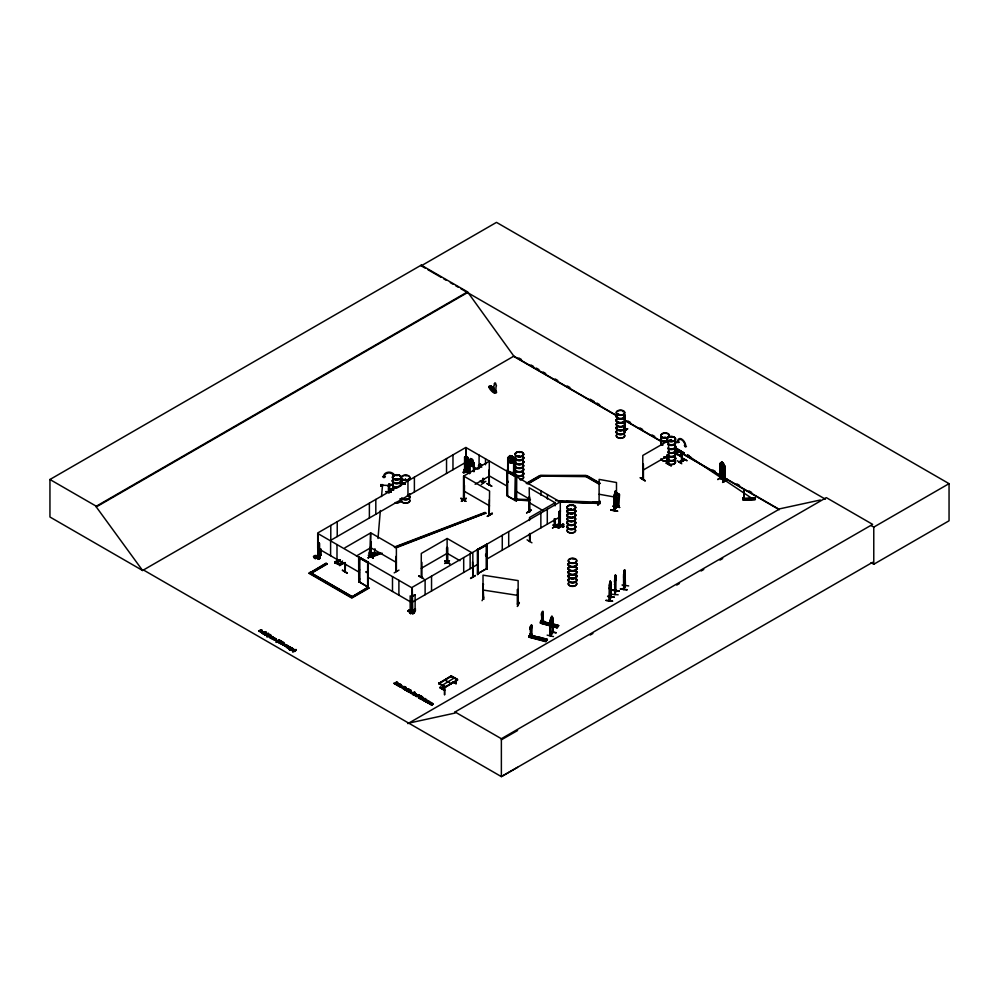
<?xml version="1.0" encoding="UTF-8"?>
<svg xmlns="http://www.w3.org/2000/svg" width="999" height="999" viewBox="0 0 999 999"><rect width="100%" height="100%" fill="white"/><g stroke="black" fill="none" stroke-linecap="round" stroke-linejoin="round"><path stroke-width="1.5" d="M289.935 649.138C290.709 647.14 294.73 649.625 291.646 647.914C288.187 647.777 292.095 650.911 289.985 648.938M388.174 485.489L382.492 485.202L382.455 486.226L382.517 484.54L382.53 485.539M389.41 489.46L388.761 489.21L392.944 489.423M392.944 484.478L388.736 484.49L389.423 484.278M389.423 484.74L388.761 484.253L392.944 484.977M742.956 498.189L743.631 497.864M743.78 491.808L743.681 492.457M388.748 489.485L392.932 489.56M531.643 627.772L531.443 635.177L530.619 636.4L530.282 629.457A2.273 0.787 -74.9 0 1 530.282 626.835A2.273 0.787 -74.9 0 1 531.643 625.149A2.273 0.787 -74.9 0 1 531.643 627.772L531.58 635.214L530.481 636.363M542.657 621.303L542.857 613.898L542.782 621.328L541.695 622.489L542.782 621.328M388.761 489.785L389.398 489.985M609.452 586.987L609.79 587.562L610.451 584.477L610.202 581.031L609.19 585.876L609.265 600.749L610.714 596.403M609.665 600.411L610.751 596.927M611.013 596.94L611.001 582.13L610.202 581.031L610.576 597.252M611.026 597.027L609.54 600.774L609.877 582.167M615.971 590.709L614.947 594.53L615.384 574.687C615.834 574.7 615.784 578.821 614.959 581.755M380.931 485.402L381.006 484.478L380.944 486.176M381.031 485.252L380.956 486.176M382.492 485.464L381.518 496.553M743.681 491.82L743.756 489.86L743.805 490.834M743.83 494.355L743.818 489.985L743.905 491.008M743.943 494.143L743.805 499.063L743.306 497.952M263.149 632.13L261.301 632.492L263.574 631.843M615.197 577.847C614.622 589.947 614.747 580.494 615.047 580.656L615.259 575.499M743.094 497.977L743.019 499.712L755.331 499.562L743.031 499.937L755.319 499.188M495.779 391.596L496.016 386.688A1.511 1.111 -40.7 0 0 495.729 384.815L495.704 383.329L494.88 383.129M615.147 575.923L614.972 594.467M614.785 581.343C615.659 572.04 613.773 586.888 615.384 581.718M264.298 634.427C265.334 636.313 263.898 631.668 267.02 633.99L268.169 633.391L267.02 633.99M415.671 695.579C417.008 698.226 414.86 693.781 418.256 695.391M611.413 594.218L618.156 594.792M529.994 634.765L530.619 634.777M530.806 634.927L529.745 634.64L530.506 634.415M529.82 636.076L529.87 634.328L530.894 634.427M542.082 620.541L540.958 620.766L541.583 620.491M541.957 621.041L541.321 619.979L541.208 620.891M542.057 620.903L541.858 620.566M615.372 491.608L615.509 493.206L619.517 494.767L618.856 505.769L617.532 505.744L618.194 494.73L619.13 494.193L618.194 495.204L615.509 493.656M624.475 570.516L623.9 589.535L625.424 585.751L625.062 570.841M540.047 638.011L539.035 638.061L539.398 638.798M550.249 624.188L551.373 624.887M276.561 642.432L276.873 641.558A3.034 1.748 0 0 1 277.51 641.033L278.421 640.659A3.209 1.848 0 0 1 279.358 640.509C280.232 637.762 273.913 643.681 276.873 641.246A3.034 1.748 0 0 1 277.51 640.721L279.92 640.484M615.047 580.656L615.297 578.309L615.109 580.781M292.57 651.673L295.279 651.298L295.941 649.412L295.279 650.986L292.582 651.66L295.891 649.737M377.997 538.498L380.344 510.539M530.144 634.627L529.77 634.652M609.952 582.18L609.565 600.711M327.073 563.636L311.001 573.389L327.073 564.098L326.136 563.099L309.128 573.389L351.823 598.039L368.843 588.211L367.632 586.925L367.657 562.587L359.49 557.867L359.553 582.167L358.753 581.955L358.653 556.893L368.294 562.212L368.082 587.337M606.043 600.312L612.712 601.211L605.981 600.486M620.404 589.073L627.06 589.909M615.072 492.007L615.072 495.966L615.509 493.206M614.522 582.005L615.022 576.011M615.421 580.506L615.234 577.035L614.959 578.396M674.899 447.927L681.518 451.76L674.737 447.527M681.043 456.343L680.981 451.698M674.899 447.427L681.543 451.261L681.493 456.743L681.156 455.931M529.408 500.849L517.107 499.925L517.195 499.163L529.495 499.625M517.107 500.387L517.195 499.163M317.907 557.454L317.919 532.854L465.959 447.377L466.071 471.491L468.032 472.614L468.007 457.554L466.421 456.643L466.208 471.615L466.221 447.702L560.277 501.998L600.149 503.496L600.224 502.26L555.631 500.599M615.584 490.896L614.51 495.042L614.46 510.601L616.47 506.88M391.321 491.845L385.851 491.608M388.161 486.088L388.174 485.127L389.847 485.189L389.835 486.151L388.174 485.976M388.736 485.002L392.932 485.114M389.223 485.027L389.323 492.707M389.111 486.376L388.661 486.838L389.435 486.625M529.67 636.026L530.257 633.903L529.92 634.627M551.386 617.382L550.611 622.727M494.418 391.983L494.093 387.237A1.511 1.111 -40.7 0 1 494.368 385.214L494.393 383.703M495.229 391.096L495.454 391.758L495.192 391.084M376.898 553.908L369.268 553.546L370.005 547.377M369.268 553.546L369.268 552.697L374.388 552.709L374.95 548.726M609.415 585.514L609.765 582.255M625.137 585.714L623.626 589.51L623.576 574.612L624.575 569.705L624.812 573.239L624.15 576.323L623.826 575.749M623.713 574.038L623.875 574.65L624.313 570.928M551.885 625.611L552.397 623.214L551.885 625.611C548.588 628.696 549.775 618.006 551.96 616.208C552.909 615.284 548.126 630.856 550.449 635.926L550.711 620.704M547.165 635.139L553.483 636.588M681.268 451.411L681.518 456.605M681.268 456.368L674.737 452.472M616.046 506.68L614.21 510.477M614.685 510.239L614.672 509.727M616.008 507.192L616.196 491.508L616.046 507.217M616.483 506.93L616.495 482.529L599.138 479.395L599.088 503.446M614.235 510.564L614.16 495.691L615.596 490.821M614.248 495.679L614.922 492.132M615.584 497.839C613.149 505.107 618.256 486.638 615.521 497.877M285.951 646.59L287.874 646.99L286.026 646.715M403.996 689.335C404.857 687.986 406.905 689.422 404.483 689.173M424.937 701.036C423.539 702.01 428.583 700.836 426.373 700.212M551.673 616.982L550.087 623.339L551.086 624.5L552.01 623.276L551.997 619.817L551.386 622.102L550.799 621.515L550.774 625.162L551.398 622.777C553.171 626.435 551.585 615.322 552.747 619.68M753.945 498.039L755.219 498.501L742.919 498.876L742.894 497.752L744.143 498.351M755.207 498.339L742.881 498.439L743.019 499.712M294.593 649.999C293.419 647.889 289.385 649.787 294.58 649.887C290.821 648.938 293.706 652.135 292.657 649.525M399.175 686.363C400.249 683.953 403.833 687.549 399.962 685.689C399.163 687.512 401.76 686.55 399.637 686.475M408.778 691.733C413.474 690.596 408.391 691.708 410.177 692.182C407.792 693.281 410.102 688.723 411.463 691.683M430.569 704.008C430.132 705.706 436.163 703.034 430.656 704.17M359.465 560.489L359.49 559.502M359.578 569.517L359.465 570.292M359.578 579.445L359.578 578.533M438.798 683.541L451.211 675.873L457.455 679.432L457.517 680.132L445.117 687.075L438.823 683.229M444.817 686.55L444.58 694.967L444.343 686.55M478.096 551.598L478.134 552.36L478.234 551.61M478.096 562.287L478.146 561.363L478.196 562.275M478.134 570.454L478.234 570.953M478.096 571.328L478.134 570.629M515.746 478.708L515.771 477.722L515.771 478.633M515.771 487.712L515.771 488.623M515.796 487.774L515.771 488.449M515.659 497.315L515.746 497.714M617.694 414.385L618.918 414.185L617.931 414.523M617.732 414.31L618.543 414.36M623.251 411.513L623.014 411.663M260.09 630.069L260.539 631.58L258.629 630.781L260.776 631.53L260.577 630.182M272.165 637.187C272.69 634.165 261.875 640.034 269.643 634.365C272.739 635.514 268.369 636.813 270.916 635.327M551.086 617.432L550.224 621.003L550.237 635.876L552.809 631.68M269.93 637.399L270.679 636.438L272.19 637.075M284.665 643.955C280.844 645.267 287.125 642.532 282.205 643.731C283.604 647.14 281.418 642.782 284.628 644.08M294.593 649.687L293.981 650.599L292.657 649.837M401.91 685.851L401.286 686.763L399.962 685.689M411.463 691.37L410.851 692.282L409.528 691.508M541.171 620.554L540.871 622.152M276.161 642.195L278.421 640.359A3.209 1.848 0 0 1 279.358 640.197L279.907 640.184M614.71 579.083L614.76 594.143M612.474 590.334L619.218 590.946L612.487 590.022M615.621 590.684L614.922 593.968M615.696 590.097L615.846 591.083L615.958 575.849M614.685 594.48L615.846 590.696M292.57 651.36L294.742 651.248L296.328 649.637M342.42 570.367L347.078 573.264M460.964 498.339L465.846 501.373L460.989 498.289M465.796 501.348L460.951 498.576M531.93 542.807L527.072 539.835M640.359 477.997L645.254 480.794L640.371 477.759M480.694 464.647L480.119 467.42M721.703 464.398L722.265 462.649L724.063 468.119L724.063 469.88L723.014 470.679L720.903 468.056L720.903 466.296L721.69 464.435L723.276 465.347L724.912 468.593L723.301 470.017L721.69 469.018L720.104 465.759L721.665 464.36L722.215 466.645L723.276 466.346C723.776 464.36 720.529 463.711 720.054 465.871M722.215 465.047L721.703 467.794L722.739 469.305L723.276 467.669L722.152 465.072M552.547 632.542L552.497 617.707M553.009 632.355L550.536 635.851M545.629 638.91L544.193 640.883L545.629 638.91L547.34 639.372L545.816 641.708L529.058 637.2L529.283 635.739L530.981 636.201L530.869 637.3L532.305 635.514L532.305 634.552L530.606 634.09L532.305 634.552M546.191 641.096L529.145 636.962L546.291 641.108L529.283 636.513L529.283 635.739M530.307 635.401L547.252 639.897L530.307 635.401L530.257 633.903M547.215 639.922L530.494 635.002L529.283 636.513M557.005 627.822L558.541 625.486L556.843 625.037L555.407 627.01L556.843 625.037M557.479 627.26L540.372 622.002L540.459 623.101L557.205 627.597L558.541 625.486M553.958 625.262L558.466 626.011L541.72 621.503M507.667 457.767L509.84 455.606L512.1 455.881L509.827 462.712L512.087 462.999L514.323 460.876M260.851 632.292L262.088 631.468L263.499 631.88M611.063 510.014L617.594 511.176L611.076 509.74M428.646 701.348C431.93 702.285 425.137 704.445 429.745 701.798M492.732 388.636L491.733 388.686L492.507 388.374M397.277 475.549L396.678 475.574M396.79 475.399L397.34 475.437M395.929 479.47L396.778 478.896L396.478 479.682M395.966 479.395L397.127 479.27L396.228 478.958M405.606 475.611L406.168 475.774M405.706 479.657L405.02 479.383L405.981 479.695M405.219 479.445L405.919 479.782L405.532 479.245M396.503 684.69L397.964 684.74L396.978 684.103L396.054 684.752L397.165 685.202L396.191 684.078L398.426 684.128L397.477 683.528L398.276 684.565M518.606 456.068L518.656 456.531M519.955 452.472L519.243 452.447M519.492 456.418L519.193 455.831M571.428 505.669L571.653 505.319M570.654 509.752L570.941 509.078M570.604 509.29L571.64 509.253M571.328 509.727L570.691 509.677M571.653 562.874L572.951 562.724M572.927 558.953L573.101 558.99M572.614 562.812L571.715 562.961L572.964 562.824M665.409 433.329L665.521 433.379M664.248 437.487L664.647 437.55M664.76 437.574L665.496 437.562M671.365 441.408L670.429 441.146L671.203 440.659M456.131 682.729L453.958 681.917L456.006 683.666L456.193 682.979M495.142 392.557L495.217 391.221M507.604 460.089L509.827 462.712L512.062 462.887M509.84 455.606L508.766 459.665L510.239 461.238L511.688 461.426L513.136 460.202L512.062 455.944L514.323 458.516L514.285 473.376L509.652 472.814M511.313 456.193L510.576 456.106L509.865 458.029L511.313 460.152L512.05 459.34L511.326 456.156M513.698 458.304L513.598 473.151M513.548 472.902L514.285 472.839M513.611 475.237L515.034 471.078L513.698 475.212M513.973 475.287L515.022 471.078M485.876 554.133L485.576 555.107M486.076 555.269C485.789 556.805 487.1 554.657 485.514 555.144M611.001 582.13L610.614 597.34M610.277 587.986L609.702 589.31L610.701 584.403M614.248 597.277L607.654 596.253M624.999 571.203L624.575 569.705M624.65 576.773L624.063 578.071L625.062 573.151M622.015 585.014L628.671 585.913M494.917 383.179L494.368 383.866M478.608 465.447L480.144 463.961L479.32 467.694M466.271 471.291L464.435 472.14L466.121 470.616M560.614 525.174L558.803 526.523M560.589 525.749C556.418 528.571 563.286 523.189 558.99 526.136M415.671 695.891C417.52 692.819 422.602 697.04 416.745 696.216M483.091 598.476L483.616 599.275L482.892 599.188L483.017 584.19L483.678 599.15L482.992 599.013M483.603 584.29L482.954 584.328M482.055 600.699L483.728 597.115M517.494 589.672L518.144 589.635L517.494 589.672L517.544 604.57L517.557 589.547M518.156 604.083L517.432 603.995L518.156 604.62L518.144 580.606L483.017 575.174L483.017 599.213M517.557 604.557L518.206 604.47M519.093 602.372L517.332 606.468L519.38 602.672M408.728 690.321C409.078 687.537 407.48 692.607 406.081 690.484M397.427 685.052L398.888 684.14L397.452 683.516M406.83 688.723L405.219 690.097L403.996 688.848L406.368 688.711L405.419 688.111L406.306 689.085L404.495 689.372L405.894 689.023M688.436 455.944C687.974 458.803 690.721 454.17 688.436 455.944L753.234 499.25M275.524 639.735C275.387 638.748 271.666 639.61 275.899 639.098C272.203 641.633 278.384 639.372 275.287 638.511M275.225 638.948L274.263 638.011L275.274 638.698M396.603 570.916L395.904 570.704L396.528 570.841M396.116 556.318L395.891 571.266L396.553 571.366M447.44 562.549L447.265 547.352L446.578 547.877L446.703 562.849L446.94 561.95M489.085 514.11L489.385 514.035M489.26 514.535L489.585 491.033L463.861 476.186L464.285 500.337L464.46 485.352M472.552 561.95L472.877 577.185L472.827 553.271L447.102 538.424L447.177 562.624L446.603 562.15M529.682 511.925L529.195 496.803L528.971 511.738L529.682 511.925L529.195 487.774L554.92 502.622L554.92 505.594M554.707 526.623L554.308 518.656M554.969 526.535L554.345 526.398M546.091 641.358L529.17 636.838L530.606 634.09M557.03 627.822L540.359 623.089M558.166 626.385L553.995 625.237M624.875 430.457L624.974 415.609L623.963 413.436L625.137 415.509L625.187 430.394L624.487 430.182L625.137 415.509M720.129 478.334L720.104 463.399L721.715 461.975L720.903 465.709L721.965 467.719M724.737 480.694L724.375 465.759L724.949 481.068L720.204 478.359M724.799 480.494L720.666 478.046M597.877 505.157L600.074 501.136L598.064 504.895M615.484 508.354L617.507 504.283L615.484 508.054M613.136 506.243L619.642 507.417L613.236 506.006M614.235 509.94L616.221 506.855M617.594 511.176L610.976 510.189M540.409 638.586L540.209 637.911M269.892 636.076L267.832 636.263M421.94 577.197L421.89 562.325M446.603 562.687L447.227 562M447.227 562.599L447.265 547.352M529.507 533.703L529.77 540.958M555.432 526.136L555.219 518.856M643.393 464.323L643.443 479.195L642.794 479.333L642.794 455.457L668.518 440.609L668.756 464.023L668.081 464.135M668.693 449.725L668.443 464.498M396.578 683.491C392.57 685.476 395.229 681.53 397.802 682.929M750.636 498.826L750.037 498.414M272.165 636.887L271.753 637.574M623.751 589.135L625.224 585.551M337.887 559.902L336.476 562.35L338.012 560.002M338.186 560.077L336.775 562.524L338.311 560.177M342.058 562.312L340.334 564.585L342.52 560.963M340.222 564.485L342.17 562.4M366.783 571.553L366.483 572.552L366.084 571.828M366.645 572.077L366.808 572.327M507.917 482.317L507.892 481.543M508.254 482.067L507.467 481.905L507.604 480.731M367.632 586.888L359.565 582.092L359.565 557.991L367.957 562.412L359.565 557.991M552.497 617.507L552.522 632.629M551.598 619.318L551.323 623.676L551.535 619.305M549.9 631.281L556.081 632.692M682.117 454.183L681.98 453.396L682.117 460.639M438.823 683.441L451.211 676.073L457.342 679.345M438.986 683.603L445.117 687.287L457.517 679.919L445.417 686.975M440.159 687.487L444.555 690.284L440.122 687.961L440.259 687.225M456.006 683.653L452.772 681.78M722.627 468.344L723.463 467.07L722.364 467.844L721.216 465.771L722.065 468.044L721.578 470.691L722.614 472.215L722.614 468.256L721.166 469.293L722.339 468.531L723.501 470.704L722.664 468.219M464.435 472.14L466.121 471.166L468.668 472.577L469.505 472.09L466.983 470.716M466.408 471.715L466.271 470.754L464.622 472.015M560.626 525.337L558.903 526.498M623.925 589.46L624.138 571.053M270.816 635.539L269.693 634.727L268.943 635.476M541.82 620.217L543.518 620.666L541.82 620.217L541.82 621.178M539.597 637.287C536.488 642.057 539.572 635.302 541.296 637.936M550.811 623.401L549.363 625.386L550.811 623.601M541.296 637.737L539.847 639.522M544.505 638.611C540.347 642.919 547.165 637.812 542.807 638.149L541.358 639.934M552.572 626.248L554.008 624.275C558.379 623.938 551.56 629.045 555.706 624.725M547.34 639.372L545.991 641.483M264.36 634.178L266.895 633.803M485.739 555.082L486.026 555.894M488.961 386.526L494.455 392.957L496.628 392.407L490.996 385.814C484.777 385.114 494.855 395.392 494.592 392.195L493.881 391.596L493.881 392.245L495.916 391.009L495.766 392.382M496.091 392.482L490.759 386.151M490.484 386.238L491.146 386.026M490.884 386.126L496.366 392.495M440.134 687.537L443.556 687.062L444.13 689.735M444.168 686.013L443.469 687.225L444.305 686.251M396.054 479.483L396.728 478.946M671.827 437.312L671.403 437.4M413.236 694.717C419.405 689.46 407.48 694.33 412.387 693.406L413.236 694.717L414.922 692.444M411.101 693.181L413.549 693.743L414.922 692.757M413.549 693.743L414.51 692.207M412.874 694.517L413.361 693.968M427.272 701.186L426.373 700.524M320.629 548.888L320.542 554.92M412.063 611.238L415.434 608.978L412.063 610.689M412.088 611.45L415.434 608.978M645.192 480.794L640.409 477.709M425.012 701.161L426.86 701.435L425.437 701.273M614.51 510.564L614.66 495.379M313.511 556.568L318.669 559.14L313.511 556.568C314.847 553.321 323.339 558.141 318.519 559.265M412.837 613.698L414.51 612.437L412.837 613.711L407.829 611.026L412.987 613.598M398.838 683.928L396.953 685.326M427.784 701.123L426.061 701.585M682.105 453.334L681.58 460.839M552.784 632.267L550.474 635.339M260.152 630.282C264.897 631.231 260.065 628.433 260.689 630.981C256.331 632.305 262.238 630.656 263.561 632.017M272.09 637.012C265.984 635.014 273.239 641.433 269.056 635.551M550.349 624.088L550.312 624.775M370.392 557.18L370.579 532.966L344.855 547.827M463.586 500.012L463.986 484.902M463.811 499.113L463.861 499.088M489.11 484.515L489.16 484.49M489.335 485.164L489.11 470.204L489.16 485.027M529.445 540.859L530.107 540.721M529.445 541.396L530.169 541.233L530.107 533.553M555.369 526.685L554.745 526.835L554.757 518.906M469.155 473.364L469.093 459.94L470.704 458.516L469.88 462.237L470.941 464.26L472.003 464.86L473.039 464.06C471.303 454.058 473.726 463.286 473.414 462.325M473.938 465.097L472.277 466.545L470.679 465.559L469.093 462.287L470.654 465.609M721.59 467.232C716.408 472.802 724.5 462.5 720.779 470.966L721.84 472.977L722.889 473.588L723.938 472.789L723.151 468.256L721.59 467.232L723.226 468.181L724.837 471.466M723.276 465.347L724.862 468.618L723.276 469.942L721.665 469.068M552.834 632.617L552.747 617.32M319.268 558.229L317.557 557.23L318.206 556.231M412.088 610.913L412.112 611.625L415.122 609.702L415.122 594.855L412.237 596.328L414.947 594.755M268.943 635.164L270.292 635.089M750.037 498.314L750.087 498.976M408.628 690.134C403.608 692.02 411.101 688.323 406.081 690.184M260.627 630.394L262.075 630.794M723.014 468.331L724.063 467.532L724.063 465.759L723.276 462.999L721.665 462L723.276 462.999L724.462 465.934M271.516 637.037L270.504 636.45M283.229 643.868L284.166 644.405L282.967 643.968M293.981 650.599L294.181 649.999M293.906 650.287C294.68 648.788 291.558 649.575 294.081 649.775M401.286 686.763C401.074 684.814 400.449 685.376 401.223 686.438M410.851 692.282C410.601 690.321 410.04 690.896 410.776 691.957M432.579 704.233L431.568 703.646M438.986 683.266L445.417 686.563M263.024 632.005C259.041 631.768 265.921 632.042 260.851 632.117M625.249 586.126L625.149 570.779L624.974 586.101M287.874 646.678C283.966 646.703 290.484 646.79 287.387 645.779M288.187 646.803C287.637 642.769 282.367 648.201 286.451 644.805M560.314 525.911L560.277 501.835L412.237 587.3L412.774 611.126L412.237 610.639M270.254 636.6C269.705 638.736 271.928 637.861 273.539 638.061M409.528 691.208C409.315 692.532 410.726 693.393 408.766 691.72M431.318 704.095L432.13 705.094M407.829 611.038C410.077 607.879 410.239 612.637 414.098 612.949M289.91 648.064C290.784 646.615 283.778 648.388 290.709 647.265C287.687 650.224 291.396 646.665 289.398 647.377M415.721 694.892C416.595 693.443 409.59 695.217 416.521 694.093C413.199 697.452 418.544 692.095 413.449 694.53M320.517 554.907L320.517 555.444M319.343 543.394L317.744 542.482L319.343 543.394L319.343 558.254L317.744 557.33M466.421 456.643L467.844 457.654L467.844 472.515L466.096 470.991M319.343 558.254L317.719 557.13L315.284 558.603L314.31 558.041L317.832 555.894M314.385 558.041L317.919 555.906M315.16 558.254L319.992 555.444L315.284 558.603M465.247 470.879L462.812 472.302L463.798 472.864C467.894 472.377 468.319 468.356 468.506 470.017M468.032 472.614L466.421 471.491M411.763 596.765L411.7 611.6M560.277 511.026L560.202 525.849M411.813 611.675L409.99 610.052L411.538 611.001M409.99 610.052L409.99 610.589M411.925 596.665L410.177 595.854L410.177 610.701L411.888 611.475M409.677 612.787L414.51 610.039L409.677 613.099L410.651 613.661C421.615 607.667 410.552 610.514 409.802 613.086M558.841 524.313L558.816 525.099L558.678 518.693M562.899 524.2L563.873 525.074L559.09 527.834C554.607 525.936 572.14 521.216 558.304 527.347M558.191 527.047L563.024 524.288L558.191 527.36M423.426 699.45C422.727 703.071 430.444 696.528 423.851 700.848M371.278 541.97L371.104 556.918M487.075 483.541L491.933 486.301L486.85 483.591M368.556 555.332L373.139 557.942M461.426 501.298L466.258 498.476M461.501 501.373L466.283 498.264L461.501 501.073M345.304 570.866L345.192 570.904M372.827 555.032L368.032 557.842L370.479 556.306M368.231 557.917L373.064 554.882M345.105 571.778L345.292 563.748M492.12 513.186L487.325 516.283L492.182 513.486M492.145 513.424L487.362 516.258M487.587 516.433L492.357 513.586M394.168 572.877L398.988 570.104M529.033 511.75L529.632 497.052M447.589 562.574L447.702 547.602M529.52 511.638L529.37 511.451M418.656 576.123L423.751 578.783L418.893 575.711M526.598 512.999L531.418 510.177M444.717 561.113L449.837 563.723L444.992 560.951M421.94 576.76L421.491 576.885M447.589 562.187L447.44 562.012M444.667 563.548L449.5 560.726M553.196 525.037L557.779 527.647M554.433 525.836L554.77 526.098M552.484 527.984L557.317 524.912L552.559 527.984M666.296 463.037L671.353 465.721L666.233 463.111M475.349 575.424L470.591 578.271M470.604 578.508L475.399 575.699M558.029 527.772L552.959 525.087M643.131 478.533L642.969 479.433L643.231 464.223M464.585 457.192L466.133 456.493L464.585 457.192L464.597 472.24M464.572 469.33L463.748 469.842L468.668 472.577M465.959 470.716L464.597 471.69M318.818 556.206L320.629 555.157M318.993 556.293L320.804 555.244L320.804 548.988M558.903 511.65L560.451 510.951L558.903 511.65L558.99 526.673M558.903 523.813L558.279 524.138M412.5 610.976L415.434 609.515M563.086 526.885L563.811 526.523L560.064 524.487M560.439 525.611L562.986 527.022L563.823 526.535M513.861 356.144L142.595 570.491L49.95 517.007L49.95 479.495L421.216 265.147L467.544 291.883L513.861 356.144L617.544 416.009M421.216 265.147L421.216 265.834L496.491 222.377L949.05 483.653L949.05 520.791L873.775 564.248L871.078 562.687M49.95 479.495L96.279 506.231L467.544 291.883M517.582 767.332L501.373 776.623L143.469 569.992L142.595 570.491L96.279 506.93L467.544 292.582M470.729 458.591L472.315 459.503M469.043 459.965L469.767 460.152L469.767 473.514M465.959 462.225L330.794 540.272L330.794 525.424M481.78 464.91L480.094 463.998M309.128 573.389L326.136 563.561L327.073 564.098M334.79 561.987L339.985 564.26L339.985 565.172L334.79 562.887L334.79 561.987L338.149 560.039M343.731 562.961L340.434 564.872L336.288 562.474L336.288 561.563L339.648 559.627M334.79 562.887L340.384 559.665M336.288 562.474L339.648 560.526M475.124 484.303L489.273 476.136M336.288 561.563L340.434 563.96L342.632 562.687M342.532 563.199L339.498 564.547M480.507 480.819L483.541 482.417L480.344 480.919M356.431 555.993L370.579 547.827M339.498 565.459L345.217 562.549M507.155 470.292L507.28 495.954L515.247 500.611L515.746 476.223L507.579 471.503L507.629 495.804L506.943 495.404L506.943 470.417L516.583 475.736L516.371 500.849L516.258 475.924L507.067 470.629M506.943 470.417L516.583 475.736M262.45 633.154L265.422 631.805L262.762 633.653M262.45 633.466L265.422 631.805M263.249 633.616L266.159 632.33L263.561 634.115M263.249 633.928L266.159 632.33M526.236 483.366L539.622 475.624L586.038 476.173L599.437 483.903M527.572 483.054L539.622 476.098L586.038 476.635L599.437 484.365M265.659 634.465C267.482 631.693 263.499 635.614 265.384 634.627M266.758 634.14L264.76 634.39L266.758 633.828M268.169 633.391L265.185 634.74M527.172 483.903L540.571 476.173M265.509 635.239L268.169 633.691M528.508 483.591L540.571 476.635L540.571 475.399L586.038 475.399L586.038 476.635L586.975 476.098L599.038 483.054M358.753 581.955L358.991 556.98M267.095 636.151L269.643 634.365M267.72 635.864C271.179 636.625 266.408 635.864 268.669 635.327L269.243 636.5L267.095 635.839M623.9 430.831L627.534 428.746L624.175 431.293M627.547 428.783L623.938 431.081L627.559 429.021M272.889 636.975L271.303 638.573M270.979 638.386L273.214 637.162M273.214 637.474L273.564 638.074M273.326 639.435L274.663 638.648L272.24 638.811L274.475 637.899L274.8 638.836L273.326 639.747M272.24 639.123L274.475 637.899M447.015 538.598L421.291 553.446L421.241 577.36M274.413 640.371L276.348 639.21L275.225 638.648M367.894 587.212L351.823 596.952L367.894 587.674L368.294 562.212L358.653 556.893M309.128 572.914L351.823 597.577L368.843 587.749M279.295 641.633C283.416 640.684 273.913 643.756 279.533 640.809M277.622 642.232L279.857 640.996M280.182 641.583L279.57 641.47M281.431 641.158C279.72 643.368 284.253 639.335 279.208 643.144C277.934 642.257 282.068 640.609 281.681 642.669C284.34 641.683 276.486 644.467 281.418 642.207M278.896 642.956L281.805 641.37M281.631 642.02L283.341 642.469L281.868 642.207M279.72 643.443L281.681 642.669M280.806 643.756L283.791 642.407M280.806 644.068L283.791 642.719M281.968 644.305L283.554 644.805M284.54 645.916L286.226 645.317L288.674 646.066L287.188 647.752L288.798 646.69L287.375 646.078M284.54 646.216L287.1 645.891M421.291 568.306L447.015 553.446M288.124 646.528L286.114 646.328L287.075 647.452M287.65 648.014C289.298 644.992 292.682 648.813 288.823 648.688M586.038 476.173L586.975 475.624L600.374 483.366M292.982 648.888C291.046 651.46 287.2 648.888 290.996 649.35M291.271 649.2C292.744 645.267 290.085 652.022 289.011 649.238M290.996 649.662L289.36 649.362M292.982 648.576L290.384 649.113L292.32 648.588M291.895 650.037L293.481 650.536M291.87 649.899L293.481 650.849M477.422 549.438L487.062 544.118L487.062 569.118L486.213 569.355L486.213 545.092L478.046 549.812L477.622 574.562L477.422 549.438L478.121 549.85L486.188 545.254L477.697 549.6L477.622 574.562M412.237 602.16L478.159 564.098M487.537 558.678L560.277 516.683M642.794 470.304L668.518 455.457M677.634 451.036L675.699 447.964L677.684 451.036L677.684 452.922M675.674 453.496L677.634 452.859M682.504 452.172L683.84 452.784L683.703 453.708L682.504 452.172L683.84 452.784M682.504 453.022L683.84 453.633M682.217 453.346L682.005 461.163M487.062 569.118L486.725 544.218M679.058 461.975L683.903 459.178M679.27 462.062L684.153 459.115L679.332 461.9M679.907 462.25L684.69 459.652M679.869 462.437L684.727 459.465M680.119 462.549L684.964 459.802L680.132 462.587M681.768 463.786L677.185 460.664M682.005 457.879L687.1 460.739L682.042 458.029M720.054 463.424L720.779 463.611L720.779 466.583M720.167 465.759L720.004 468.169L721.615 471.453C725.074 474.488 725.848 467.869 724.625 465.834M720.004 468.169L721.665 471.428L723.276 472.29M719.929 471.053L721.615 474.25L723.226 475.249L724.787 473.851M723.151 475.199L721.54 474.338L719.979 468.656M717.794 479.62L722.627 476.535L717.794 479.32M720.828 478.109L724.949 480.519M720.491 463.511L720.754 478.421M727.472 479.358L722.627 482.405L727.709 479.77M722.627 482.405L727.472 479.57M393.993 683.428C396.74 685.489 394.455 680.356 397.802 682.617C395.479 680.319 397.09 686.937 393.993 683.129M397.452 683.828L398.838 684.24M396.553 684.477L397.964 684.44M399.463 684.253L399.725 685.027C402.884 683.378 394.405 687.025 399.463 684.565M399.675 684.377L401.386 684.814L400.474 684.377M401.074 684.977L399.987 684.552L401.074 684.665M397.764 685.789L399.725 685.027M399.288 686.338L400.799 686.688M399.2 686.201L400.799 687M403.796 686.363L406.143 687.374L405.394 688.099M403.796 686.675L406.143 687.687M402.41 688.161L404.995 687.062L405.844 687.861L404.995 687.362L402.41 688.473L404.657 686.862M402.41 688.473L404.657 687.175M405.394 688.411L406.78 688.823L404.895 689.909M405.669 690.047L408.653 688.698L407.704 689.547M405.669 690.359L408.653 688.698M407.617 691.171L410.601 689.809L407.929 691.658M407.617 691.47L410.601 689.809M413.449 694.842C415.184 691.982 418.481 695.691 414.635 695.529M417.02 696.053C418.019 694.155 414.535 697.14 418.119 695.416M440.184 682.779L449.725 677.272M416.558 696.64L419.53 694.979M418.456 697.427L421.004 695.953L422.602 696.877L420.055 698.651C415.796 695.479 422.053 700.586 420.354 698.176L419.105 697.452L421.516 697.402L419.105 697.452M418.456 697.739L421.004 696.266L422.602 697.19M421.041 696.64L420.342 697.04L421.041 696.328L422.627 697.939L421.004 695.953M420.404 698.863L422.627 697.627M420.716 699.038L423.039 698.626L421.578 699.537L423.052 698.251L422.152 698.214M421.578 699.537L423.489 698.701L422.627 697.939M421.578 699.225L423.526 698.301L422.427 698.064M424.063 698.463C423.564 698.426 426.461 699.113 424.338 699.238C423.251 701.186 421.578 699.924 424.063 698.763M425.162 698.451L422.652 699.937L423.588 700.037M453.896 682.454L456.206 683.553M423.526 700.661L425.761 699.437M425.861 702.01L427.734 701.236L426.436 699.837M427.659 700.823L426.361 700.199M425.412 701.061L426.86 701.123M427.809 703.134L429.258 702.097L426.623 702.147L428.534 701.036L429.695 702.01M426.623 702.459L428.858 701.223M427.809 702.821L429.258 701.91L428.646 701.66M431.256 702.984L431.556 702.784A1.486 0.862 0 0 0 431.093 702.484L428.933 703.084L430.02 704.283L428.921 703.358L431.168 702.859L430.557 704.607M430.644 704.445L432.155 704.794M431.318 703.783C433.928 706.006 433.404 702.247 431.243 703.471M407.854 723.638L779.982 508.778L820.329 500.012M455.044 711.975L826.31 497.627L872.639 524.375L501.373 738.723L455.044 711.975L455.044 713.061L408.716 723.139M590.222 635.014L592.931 633.453M676.735 585.064L679.445 583.503M701.073 571.016L703.771 569.455M719.992 560.089L722.702 558.528M871.091 525.574L873.775 527.122L949.05 483.653M872.639 562.275L501.373 776.623L501.373 738.723M501.373 739.809L517.582 730.519M515.247 476.511L507.28 471.853L515.247 476.511L515.247 500.611M507.317 482.455L508.029 481.905M367.632 571.653L367.632 572.652M507.28 495.954L516.583 500.736M359.565 582.092L367.532 586.763M320.267 554.77L321.116 554.682M320.267 555.307L321.116 555.069M540.309 638.536L539.597 638.686M464.947 472.065L464.76 457.292M514.21 473.414L509.652 472.427M345.192 571.44L345.454 563.848M643.069 479.433L642.969 464.572M554.795 519.105L554.907 526.935L555.444 526.073M529.932 533.454L529.657 541.533L529.67 533.803M450.911 676.385L457.455 679.844M450.911 676.585L451.848 676.585M675.149 452.347L676.36 451.823L675.149 448.688M468.806 472.44L463.748 469.53M405.844 479.932L405.194 480.007M519.592 468.244L518.943 468.319A4.258 2.46 0 0 1 515.834 464.385M671.503 453.034L670.516 452.847M570.716 509.215L571.366 509.14M571.578 521.466L570.779 521.503M572.739 574.762L571.84 574.65M379.945 552.584L371.303 555.881L372.028 556.98L382.118 553.134M394.343 547.077L485.052 512.412L485.776 513.049L396.516 547.627M372.739 555.794L379.945 553.046M395.779 546.99L485.052 512.874L485.776 513.511M372.028 556.518L380.669 553.221M395.067 547.714L485.776 513.049M414.36 692.831L411.101 693.481M493.531 388.886L491.496 389.335M495.154 391.408L495.766 391.296M490.596 386.051L496.316 392.507L495.754 391.059M494.592 392.719L496.316 392.22M445.279 686.837L444.617 686.837M444.555 689.822L440.01 687.362M519.443 456.618L518.793 456.593M571.016 509.727L571.603 509.265M319.842 555.606L319.093 555.194L319.88 555.394M463.973 499.388L464.198 500.312M674.512 451.048L675.312 450.924L674.512 449.225M720.291 478.184L725.124 480.944L725.062 466.083M367.083 572.177L366.146 571.903M444.518 690.284L440.322 687.836M554.433 526.223L554.482 519.992M371.153 556.406L372.028 556.98M483.491 478.471L483.379 483.054L483.329 478.571M720.341 478.209L720.341 463.361M519.243 468.044L519.005 468.032A4.233 2.448 0 0 1 515.846 464.148M743.818 492.719L743.905 499.063M742.906 497.852L744.155 497.814M742.906 498.364L744.155 498.326L744.267 499.662L744.267 498.926L742.981 499.125M749.5 498.176L750.749 498.014L750.873 499.325M751.86 498.101L753.109 497.939L753.234 499.375M742.894 498.626L755.219 498.251M540.571 475.874L586.038 475.874M483.466 598.738L483.017 598.663M388.661 486.763L389.435 486.788M388.623 487.037L389.385 487.225M385.851 491.77L391.308 491.983M517.195 499.625L529.495 500.087M566.396 501.461L586.388 502.21M592.544 502.435L600.224 502.26M517.107 499.925L529.408 500.387M558.628 501.473L600.149 503.496M272.927 637.637L273.888 637.574M279.57 641.158L280.494 641.37M286.488 645.466L287.45 645.704M430.357 703.758L429.395 703.446L431.256 703.296M430.357 704.07C427.872 703.82 430.881 701.523 431.718 703.296M287.075 647.14L286.451 646.828L287.874 646.99M405.107 689.485L404.046 689.11M407.43 689.71L408.316 690.172L406.293 690.446M615.484 578.796L615.234 577.035L615.734 578.109M614.522 584.365L614.959 585.339L614.535 584.303M615.734 590.097L616.021 590.746M612.487 590.234L619.218 590.946M271.066 637.599L269.98 637.175M283.529 645.104L282.592 644.817M405.369 689.322L404.495 689.06M426.323 701.735L425.437 700.961L427.11 700.973M374.388 552.709L378.421 553.121L378.421 553.97M519.118 468.256L518.956 468.231A4.258 2.46 0 0 0 523.189 464.672M509.702 472.29L514.26 472.677M509.702 472.677L514.21 473.214M623.551 576.997L624.138 578.071M610.114 581.755L609.702 585.639M620.416 588.836L627.06 589.71M614.31 597.152L607.579 596.49M483.017 590.022L518.144 595.454M463.861 499.625L464.435 500.162M508.266 457.629L508.291 472.639M599.138 494.243L616.495 497.377M614.16 498.039L614.922 499.075M613.149 506.131L619.642 507.417M551.873 616.271L552.297 619.742L551.173 622.752L550.611 622.14M551.81 618.606L552.297 622.102L551.173 625.112L550.611 624.487M550.948 619.767L551.323 621.316L551.873 618.581M549.775 631.405L556.118 632.904M397.04 685.014L396.665 684.178L398.214 684.29M541.708 621.128L558.653 625.761L541.52 621.528M541.446 621.853L551.211 624.475L541.408 621.878M540.372 622.002L542.182 622.315L542.182 623.089M530.282 629.457L530.419 629.495A2.273 0.787 -74.9 0 1 530.419 626.86A2.273 0.787 -74.9 0 1 531.768 625.187A2.273 0.787 -74.9 0 1 531.768 627.809M530.581 635.177L547.44 639.672M547.127 640.047L530.107 635.489L530.107 633.865M529.17 635.876L530.869 636.338M466.421 470.954L468.194 471.978L466.283 471.091M317.907 556.693L319.655 557.667M539.235 638.586L540.347 637.999M472.589 576.261L472.814 577.185M396.378 571.553L396.391 547.639L370.666 532.792L370.142 557.105M724.824 481.019L724.787 471.453M682.105 453.558L681.443 453.883L681.58 460.951M664.447 437.687L665.322 437.212M317.882 556.93L319.343 557.492M317.982 557.255L317.919 541.87M319.38 558.316L319.131 557.617M320.192 558.291L314.972 555.656M409.428 609.802L414.51 612.437M414.51 612.749L409.29 609.914L414.31 612.787M563.199 526.86L558.066 523.988L562.986 527.022M666.258 463.024L671.153 465.809M531.193 510.114L526.66 512.762M449.263 560.664L444.742 563.311M444.755 561.013L449.637 563.798M373.214 558.166L368.319 555.182M342.432 570.129L347.29 572.889M558.429 527.46L559.165 527.909M410.127 610.189L411.538 611.538M410.177 610.701L411.763 611.613L411.763 587.737L317.707 533.441L317.707 548.289L359.465 572.402M421.216 265.834L425.187 268.132M427.834 269.655L441.071 277.297M443.718 278.833L446.366 280.357M450.337 282.655L452.984 284.178M455.631 285.702L458.279 287.237M460.926 288.761L825.436 499.213M518.781 357.979L521.466 359.528M530.894 364.972L533.591 366.521M536.276 368.082L538.973 369.63M543.006 371.965L545.704 373.526M555.132 378.958L557.817 380.519M567.245 385.964L569.942 387.512M590.134 399.175L594.18 401.511M596.865 403.059L599.562 404.62M627.834 420.941L630.531 422.502M639.959 427.934L642.644 429.495M652.072 434.94L654.77 436.488M674.737 448.027L681.268 451.798M687.087 455.144L691.121 457.48M712.662 469.917L715.359 471.466M736.9 483.903L739.597 485.464M749.013 490.909L751.71 492.457M624.275 419.892L661.975 441.658M676.785 450.212L779.12 509.29M513.424 356.206L615.996 415.422M625.449 420.879L660.539 441.133M676.735 450.487L680.781 452.822M683.478 454.383L779.295 509.702M681.805 453.583L682.542 453.933M674.899 452.872L681.493 456.743M674.737 452.972L681.318 456.83M616.445 492.644L619.13 494.193M616.445 493.106L619.13 494.655M480.644 464.672L481.705 467.295M473.376 462.487L473.876 471.628M466.221 462.549L477.822 469.243M489.473 475.974L506.655 485.889M515.909 491.233L530.444 499.625M529.195 502.622L543.344 510.789M480.344 481.306L483.491 482.917M481.293 484.503L485.876 481.306M463.861 491.033L489.585 505.881M447.102 553.271L459.965 560.701M370.666 547.639L396.391 562.499M359.553 557.954L367.607 562.612M368.718 577.734L411.763 602.597M367.894 587.674L368.843 588.211M453.896 681.98L456.006 683.204M399.987 684.552L400.249 685.326M399.188 684.402L400.524 685.177M420.342 696.728L421.516 697.402M423.801 698.613L425.199 699.425M400.212 685.539L401.223 686.126M409.777 691.058L410.776 691.645M412.762 692.981L413.549 693.443M265.459 632.317L266.159 632.642M281.106 641.346L281.805 641.683M282.967 643.656L283.978 644.243M292.894 649.387L293.906 649.974M270.254 636.912L271.578 637.362M469.518 460.064L469.592 473.613M415.347 610.764L410.651 613.648M489.173 514.697L489.31 499.712M273.539 637.749L272.665 637.799M397.44 683.141L396.103 682.642L396.553 683.628M495.916 391.009L496.466 391.658M512.062 455.944L514.31 458.553M550.249 623.301L551.098 624.425M550.112 625.624L551.023 626.848M614.51 496.815L614.959 497.402L615.846 494.355L615.521 490.884M615.521 490.809L616.258 491.983M614.173 497.977L614.909 499.163M443.593 687.087L444.305 689.522M406.83 689.035L405.719 688.224M614.785 580.756L615.209 582.205M624.063 574.4L624.4 570.504M614.61 581.942L615.022 583.079M614.959 579.395L615.309 577.085M262.113 630.931C259.29 627.509 261.588 636.413 263.561 631.705M438.798 683.129L438.823 683.84M399.2 686.5L400.387 685.214L401.91 686.151M755.194 498.002L755.319 499.313M753.945 497.914L754.07 499.225M751.86 497.977L751.985 499.413M749.5 498.051L749.625 499.363M388.761 484.253L388.773 492.769M541.82 622.527L541.62 615.609A2.273 0.787 -74.9 0 1 541.62 612.986A2.273 0.787 -74.9 0 1 542.981 611.301A2.273 0.787 -74.9 0 1 542.981 613.923M743.693 492.844L743.768 492.107M743.83 493.119L743.843 493.856M388.736 489.96L392.944 489.922A4.258 2.46 0 0 1 393.194 487.574M743.793 493.231L743.818 498.189M873.775 527.122L873.775 564.248M720.779 472.527L720.666 478.596M683.703 452.859L683.703 453.708M682.642 452.097L682.642 452.947M624.138 415.184L624.138 416.945M619.517 494.767L618.194 494.73M618.856 505.769L617.532 505.744M615.659 575.736L615.621 580.631M559.078 511.75L559.078 526.598M555.219 505.644L555.219 502.672L529.507 517.532L529.507 520.491M547.415 494.567L547.415 499.025M547.29 509.328L547.29 524.175M543.518 620.666L542.07 623.426L542.07 622.452M541.008 490.871L541.008 495.329M540.859 513.036L540.859 527.897M516.371 475.861L516.371 500.849M508.703 531.605L508.703 546.453M507.742 457.592L507.692 471.091M502.272 535.314L502.272 550.174M492.482 387.662L490.447 388.124M489.11 470.204L489.273 485.152L489.273 461.276L463.548 476.136L463.499 500.037M486.85 543.993L486.85 568.993M485.514 458.841L485.514 464.772M483.054 479.707L482.917 482.817L482.892 478.321M479.108 455.144L479.045 468.668M478.771 465.347L478.771 468.319M478.533 465.384L478.608 468.419M474.05 462.624L474.05 471.54M473.613 462.375L473.451 471.378M470.129 553.883L470.129 568.731M469.33 459.902L469.33 473.264M463.698 557.592L463.698 572.452M456.068 682.891L454.095 682.329M454.595 677.759L441.733 685.601M452.972 454.882L452.972 469.73M451.386 683.741L444.955 680.032M446.541 458.591L446.541 473.439M431.543 576.161L431.543 591.008M426.323 701.423L426.173 702.197M425.437 699.25L425.474 699.912M425.112 579.87L425.112 594.717M414.385 477.147L414.385 492.007M407.954 480.869L407.954 495.716M398.901 580.307L398.901 595.167M397.427 684.74L397.277 685.501M392.495 576.623L392.495 591.47M389.423 492.432C390.347 483.291 387.587 484.515 388.636 492.682M375.811 499.425L375.811 514.285M369.38 503.146L369.38 517.994M358.866 556.768L358.866 581.768M345.03 562.662L345.03 571.79L344.855 562.574M340.434 563.96L340.434 564.872M339.985 564.26L339.847 565.659M337.225 521.703L337.225 536.563M337 544.58L337 559.428M335.801 561.85L335.801 562.749M335.177 562.2L335.177 563.111M330.607 540.884L330.607 555.731M319.505 543.294L319.518 558.354M287.337 646.99L287.188 647.752M282.43 642.02L282.48 642.819L280.806 641.545M265.784 632.117L265.821 632.842M96.279 506.231L96.279 506.93M575.174 514.448A4.258 2.46 0 0 1 571.078 517.994A4.258 2.46 0 0 1 567.819 514.173M575.237 514.198A4.308 2.485 0 0 1 571.078 517.782A4.308 2.485 0 0 1 567.782 513.911M575.174 517.894A4.258 2.46 0 0 1 571.078 521.428A4.258 2.46 0 0 1 567.819 517.607M575.162 517.657A4.233 2.448 0 0 1 571.078 521.166A4.233 2.448 0 0 1 567.844 517.37M575.237 510.102A4.308 2.485 0 0 1 571.078 513.686A4.308 2.485 0 0 1 567.782 509.815M575.174 513.761A4.258 2.46 0 0 1 571.078 517.307A4.258 2.46 0 0 1 567.819 513.486M575.174 510.352A4.258 2.46 0 0 1 571.078 513.886A4.258 2.46 0 0 1 567.819 510.077M575.237 513.986A4.308 2.485 0 0 1 571.078 517.569A4.308 2.485 0 0 1 567.782 513.698M575.237 509.89A4.308 2.485 0 0 1 571.078 513.474A4.308 2.485 0 0 1 567.782 509.602M575.174 509.665A4.258 2.46 0 0 1 571.078 513.199A4.258 2.46 0 0 1 567.819 509.39M575.174 526.136A4.258 2.46 0 0 1 571.078 529.67A4.258 2.46 0 0 1 567.819 525.849M575.237 525.886A4.308 2.485 0 0 1 571.078 529.47A4.308 2.485 0 0 1 567.782 525.599M575.174 529.57A4.258 2.46 0 0 1 571.078 533.116A4.258 2.46 0 0 1 567.819 529.295M575.162 529.333A4.233 2.448 0 0 1 571.078 532.854A4.233 2.448 0 0 1 567.844 529.045M575.162 518.256A4.233 2.448 0 0 1 571.078 521.778A4.233 2.448 0 0 1 567.844 517.981M575.237 521.778A4.308 2.485 0 0 1 571.078 525.362A4.308 2.485 0 0 1 567.782 521.49M575.174 525.449A4.258 2.46 0 0 1 571.078 528.983A4.258 2.46 0 0 1 567.819 525.162M575.174 522.04A4.258 2.46 0 0 1 571.078 525.574A4.258 2.46 0 0 1 567.819 521.753M575.237 525.674A4.308 2.485 0 0 1 571.078 529.258A4.308 2.485 0 0 1 567.782 525.387M575.237 521.565A4.308 2.485 0 0 1 571.078 525.162A4.308 2.485 0 0 1 567.782 521.291M575.174 521.353A4.258 2.46 0 0 1 571.078 524.887A4.258 2.46 0 0 1 567.819 521.066M661.925 445.167A4.258 2.46 0 0 1 661.588 442.182M661.875 444.942A4.308 2.485 0 0 1 661.538 441.92M667.956 441.083A4.308 2.485 0 0 1 662.275 441.083A4.308 2.485 0 0 1 661.538 437.824M662.749 444.905A4.258 2.46 0 0 1 661.588 441.496M666.995 441.645A4.246 2.448 0 0 1 661.925 441.058A4.246 2.448 0 0 1 661.588 438.086M662.724 445.167A4.308 2.485 0 0 1 661.538 441.708M667.956 440.871A4.308 2.485 0 0 1 662.275 440.871A4.308 2.485 0 0 1 661.538 437.612M667.919 440.609A4.246 2.448 0 0 1 662.325 440.596A4.246 2.448 0 0 1 661.588 437.4M667.919 457.067A4.258 2.46 0 0 1 663.748 457.554M667.956 456.655A4.308 2.485 0 0 1 663.736 457.13M667.956 456.855A4.308 2.485 0 0 1 663.736 457.342M667.919 456.381A4.258 2.46 0 0 1 664.834 456.993M675.099 441.233A4.246 2.448 0 0 1 673.638 444.355A4.246 2.448 0 0 1 668.094 443.931M667.045 442.157A4.246 2.448 0 0 1 667.757 440.959M675.099 446.016A4.246 2.448 0 0 1 673.638 449.138A4.246 2.448 0 0 1 668.094 448.713M675.099 449.463A4.246 2.448 0 0 1 673.638 452.584A4.246 2.448 0 0 1 668.094 452.16M675.087 449.213A4.233 2.448 0 0 1 673.638 452.335A4.233 2.448 0 0 1 668.094 451.91M674.525 445.229A4.308 2.485 0 0 1 674.125 448.738A4.308 2.485 0 0 1 668.044 448.501M674.525 445.017A4.308 2.485 0 0 1 674.125 448.526A4.308 2.485 0 0 1 668.044 448.289M675.099 445.329A4.246 2.448 0 0 1 673.638 448.451A4.246 2.448 0 0 1 668.094 448.027M675.099 441.92A4.246 2.448 0 0 1 673.638 445.042A4.246 2.448 0 0 1 668.094 444.617M667.27 442.22A4.246 2.448 0 0 1 667.757 441.645M669.405 440.809A4.246 2.448 0 0 1 671.565 440.559M674.525 441.121A4.308 2.485 0 0 1 674.125 444.642A4.308 2.485 0 0 1 668.044 444.405M667.195 441.97A4.308 2.485 0 0 1 667.694 441.383M669.38 440.534A4.308 2.485 0 0 1 671.565 440.284M674.525 440.921A4.308 2.485 0 0 1 674.125 444.43A4.308 2.485 0 0 1 668.044 444.193M667.195 441.758A4.308 2.485 0 0 1 667.694 441.171M669.38 440.322A4.308 2.485 0 0 1 671.565 440.072M675.099 457.704A4.258 2.46 0 0 1 671.003 461.238A4.258 2.46 0 0 1 667.744 457.417M674.525 456.905A4.308 2.485 0 0 1 674.4 460.264A4.308 2.485 0 0 1 668.581 460.489A4.308 2.485 0 0 1 667.694 457.155M675.099 461.113A4.258 2.46 0 0 1 671.003 464.66A4.258 2.46 0 0 1 667.744 460.839M675.087 460.901A4.233 2.448 0 0 1 671.003 464.423A4.233 2.448 0 0 1 667.769 460.614M675.099 449.825A4.246 2.448 0 0 1 673.638 452.947A4.246 2.448 0 0 1 668.094 452.522M674.525 452.809A4.308 2.485 0 0 1 673.189 456.68A4.308 2.485 0 0 1 667.057 454.932M675.099 457.018A4.258 2.46 0 0 1 671.003 460.551A4.258 2.46 0 0 1 667.744 456.73M675.099 453.596A4.258 2.46 0 0 1 672.652 457.018A4.258 2.46 0 0 1 667.107 455.157M674.525 456.693A4.308 2.485 0 0 1 674.4 460.052A4.308 2.485 0 0 1 668.581 460.277A4.308 2.485 0 0 1 667.694 456.943M675.099 452.909A4.258 2.46 0 0 1 673.164 456.206A4.258 2.46 0 0 1 667.469 455.082M674.525 452.597A4.308 2.485 0 0 1 673.676 456.306A4.308 2.485 0 0 1 667.419 455.332M623.563 418.756A4.308 2.485 0 0 1 623.813 422.127A4.308 2.485 0 0 1 618.044 422.565A4.308 2.485 0 0 1 616.783 419.28M624.2 419.53A4.258 2.46 0 0 1 620.516 423.214A4.258 2.46 0 0 1 616.833 419.53M623.563 414.66A4.308 2.485 0 0 1 623.813 418.019A4.308 2.485 0 0 1 618.044 418.469A4.308 2.485 0 0 1 616.783 415.172M624.188 418.843A4.246 2.448 0 0 1 620.516 422.527A4.246 2.448 0 0 1 616.833 418.843M624.2 415.434A4.258 2.46 0 0 1 620.516 419.118A4.258 2.46 0 0 1 616.833 415.434M623.563 418.544A4.308 2.485 0 0 1 623.813 421.915A4.308 2.485 0 0 1 618.044 422.352A4.308 2.485 0 0 1 616.783 419.068M624.2 414.747A4.258 2.46 0 0 1 620.516 418.431A4.258 2.46 0 0 1 616.833 414.747M623.563 430.444A4.308 2.485 0 0 1 623.813 433.803A4.308 2.485 0 0 1 618.044 434.24A4.308 2.485 0 0 1 616.783 430.956M624.175 434.415A4.233 2.435 0 0 1 620.516 438.074A4.233 2.435 0 0 1 616.858 434.415M624.175 423.351A4.233 2.435 0 0 1 620.516 427.01A4.233 2.435 0 0 1 616.858 423.351M624.188 434.652A4.246 2.448 0 0 1 620.516 438.336A4.246 2.448 0 0 1 616.833 434.652M623.563 426.336A4.308 2.485 0 0 1 623.813 429.707A4.308 2.485 0 0 1 618.044 430.144A4.308 2.485 0 0 1 616.783 426.86M624.188 430.532A4.246 2.448 0 0 1 620.516 434.203A4.246 2.448 0 0 1 616.833 430.532M624.2 427.11A4.258 2.46 0 0 1 620.516 430.794A4.258 2.46 0 0 1 616.833 427.11M623.563 430.232A4.308 2.485 0 0 1 623.813 433.591A4.308 2.485 0 0 1 618.044 434.028A4.308 2.485 0 0 1 616.783 430.744M623.563 426.136A4.308 2.485 0 0 1 623.813 429.495A4.308 2.485 0 0 1 618.044 429.932A4.308 2.485 0 0 1 616.783 426.648M624.2 426.423A4.258 2.46 0 0 1 620.516 430.107A4.258 2.46 0 0 1 616.833 426.423M523.189 461.226A4.258 2.46 0 0 1 519.08 464.772A4.258 2.46 0 0 1 515.834 460.951M523.239 460.976A4.308 2.485 0 0 1 519.08 464.56A4.308 2.485 0 0 1 515.784 460.689M523.164 464.423A4.233 2.448 0 0 1 519.093 467.944M523.239 456.88A4.308 2.485 0 0 1 519.08 460.464A4.308 2.485 0 0 1 515.784 456.593M523.189 460.539A4.258 2.46 0 0 1 519.08 464.085A4.258 2.46 0 0 1 515.834 460.264M523.189 457.13A4.258 2.46 0 0 1 519.08 460.664A4.258 2.46 0 0 1 515.834 456.855M523.239 460.764A4.308 2.485 0 0 1 519.08 464.348A4.308 2.485 0 0 1 515.784 460.477M523.239 456.668A4.308 2.485 0 0 1 519.08 460.252A4.308 2.485 0 0 1 515.784 456.381M523.189 456.443A4.258 2.46 0 0 1 519.08 459.977A4.258 2.46 0 0 1 515.834 456.168M523.189 472.914A4.258 2.46 0 0 1 519.08 476.448A4.258 2.46 0 0 1 515.834 472.627M523.239 472.652A4.308 2.485 0 0 1 519.08 476.248A4.308 2.485 0 0 1 515.784 472.377M523.164 465.047A4.233 2.448 0 0 1 519.093 468.568A4.233 2.448 0 0 1 515.846 464.772M523.189 468.818A4.258 2.46 0 0 1 519.08 472.352A4.258 2.46 0 0 1 515.834 468.531M523.189 472.227A4.258 2.46 0 0 1 519.08 475.761A4.258 2.46 0 0 1 515.834 471.94M523.239 472.452A4.308 2.485 0 0 1 519.08 476.036A4.308 2.485 0 0 1 515.784 472.165M523.239 468.344A4.308 2.485 0 0 1 519.08 471.94A4.308 2.485 0 0 1 515.784 468.069M523.189 468.131A4.258 2.46 0 0 1 519.08 471.665A4.258 2.46 0 0 1 515.834 467.844M523.164 476.111A4.233 2.448 0 0 1 520.192 479.582M523.189 476.348A4.258 2.46 0 0 1 520.192 479.845M575.711 567.22A4.258 2.46 0 0 1 575.586 570.529A4.258 2.46 0 0 1 569.855 570.741A4.258 2.46 0 0 1 568.98 567.469M575.761 566.957A4.308 2.485 0 0 1 575.624 570.317A4.233 2.448 0 0 1 575.574 573.713A4.233 2.448 0 0 1 569.855 573.926A4.233 2.448 0 0 1 568.993 570.666M575.624 570.317A4.308 2.485 0 0 1 569.817 570.529A4.308 2.485 0 0 1 568.931 567.207M568.98 570.904A4.258 2.46 0 0 0 569.855 574.175A4.258 2.46 0 0 0 575.586 573.963A4.258 2.46 0 0 0 575.711 570.691A4.258 2.46 0 0 1 575.586 573.963A4.258 2.46 0 0 1 569.855 574.225A4.258 2.46 0 0 1 568.98 570.941M575.761 562.862A4.308 2.485 0 0 1 575.624 566.221A4.308 2.485 0 0 1 569.817 566.433A4.308 2.485 0 0 1 568.931 563.111M575.711 566.533A4.258 2.46 0 0 1 575.586 569.842A4.258 2.46 0 0 1 569.855 570.054A4.258 2.46 0 0 1 568.98 566.783M575.711 563.111A4.258 2.46 0 0 1 575.586 566.433A4.258 2.46 0 0 1 569.855 566.645A4.258 2.46 0 0 1 568.98 563.374M575.761 566.745A4.308 2.485 0 0 1 575.624 570.104A4.308 2.485 0 0 1 569.817 570.329A4.308 2.485 0 0 1 568.931 566.995M575.761 562.649A4.308 2.485 0 0 1 575.624 566.008A4.308 2.485 0 0 1 569.817 566.221A4.308 2.485 0 0 1 568.931 562.899M575.711 562.425A4.258 2.46 0 0 1 575.586 565.746A4.258 2.46 0 0 1 569.855 565.958A4.258 2.46 0 0 1 568.98 562.687M575.711 578.896A4.258 2.46 0 0 1 575.586 582.217A4.258 2.46 0 0 1 569.855 582.429A4.258 2.46 0 0 1 568.98 579.145M575.761 578.421A4.308 2.485 0 0 1 575.624 581.793A4.308 2.485 0 0 1 569.817 582.005A4.308 2.485 0 0 1 568.931 578.683M575.711 582.33A4.258 2.46 0 0 1 575.586 585.651A4.258 2.46 0 0 1 569.855 585.864A4.258 2.46 0 0 1 568.98 582.592M575.699 582.092A4.233 2.448 0 0 1 575.574 585.402A4.233 2.448 0 0 1 569.855 585.614A4.233 2.448 0 0 1 568.993 582.342M575.699 571.041A4.233 2.448 0 0 1 575.574 574.338A4.233 2.448 0 0 1 569.855 574.55A4.233 2.448 0 0 1 568.993 571.291M575.761 574.537A4.308 2.485 0 0 1 575.624 577.897A4.308 2.485 0 0 1 569.817 578.121A4.308 2.485 0 0 1 568.931 574.787M575.711 578.209A4.258 2.46 0 0 1 575.586 581.53A4.258 2.46 0 0 1 569.855 581.743A4.258 2.46 0 0 1 568.98 578.458M575.711 574.8A4.258 2.46 0 0 1 575.586 578.109A4.258 2.46 0 0 1 569.855 578.334A4.258 2.46 0 0 1 568.98 575.049M575.761 574.325A4.308 2.485 0 0 1 575.624 577.684A4.308 2.485 0 0 1 569.817 577.909A4.308 2.485 0 0 1 568.931 574.575M575.711 574.113A4.258 2.46 0 0 1 575.586 577.422A4.258 2.46 0 0 1 569.855 577.647A4.258 2.46 0 0 1 568.98 574.363M401.311 485.277A4.308 2.485 0 0 1 402.035 484.053M405.332 483.828A4.308 2.485 0 0 1 402.035 479.957M408.866 479.707A4.308 2.485 0 0 1 409.49 480.244M401.373 484.827A4.258 2.46 0 0 1 402.085 483.628M405.332 484.028A4.246 2.448 0 0 1 402.085 480.219M401.311 485.064A4.308 2.485 0 0 1 402.035 483.841M405.332 483.341A4.246 2.448 0 0 1 402.085 479.532M408.816 479.283A4.246 2.448 0 0 1 409.428 479.807M401.586 484.89A4.258 2.46 0 0 1 402.085 484.315M408.816 499.188A4.258 2.46 0 0 1 408.691 502.497A4.258 2.46 0 0 1 402.947 502.722A4.258 2.46 0 0 1 402.085 499.438M408.803 498.938A4.233 2.448 0 0 1 408.678 502.247A4.233 2.448 0 0 1 402.959 502.46A4.233 2.448 0 0 1 402.098 499.188M408.816 495.741A4.258 2.46 0 0 1 408.416 499.213A4.258 2.46 0 0 1 402.41 498.976M408.816 495.054A4.258 2.46 0 0 1 407.979 498.713A4.258 2.46 0 0 1 401.798 497.752M408.866 495.479A4.308 2.485 0 0 1 408.454 499.001A4.308 2.485 0 0 1 402.372 498.763M409.64 494.055A4.258 2.46 0 0 1 409.153 494.63M408.416 495.104A4.258 2.46 0 0 1 407.492 495.467M409.702 493.831A4.308 2.485 0 0 1 409.203 494.405M408.454 494.892A4.308 2.485 0 0 1 407.517 495.254M394.805 475.836A5.732 4.67 6.6 0 0 388.524 472.165A5.732 4.67 6.6 0 0 383.554 476.61L382.617 476.573L383.978 477.709L385.364 476.685L384.415 476.648A4.783 3.896 6.6 0 1 388.561 472.939A4.783 3.896 6.6 0 1 393.793 475.999M397.552 487.749A4.258 2.46 0 0 1 393.194 486.7A4.258 2.46 0 0 1 393.194 483.978M399.937 483.716A4.258 2.46 0 0 1 400.899 484.865M400.811 485.689A4.308 2.485 0 0 1 400.312 486.276M398.638 487.125A4.308 2.485 0 0 1 393.481 486.525A4.308 2.485 0 0 1 393.144 483.504M399.975 483.254A4.308 2.485 0 0 1 401.036 485.052M393.519 490.259A4.258 2.46 0 0 1 393.194 487.262M393.531 490.159A4.246 2.448 0 0 1 393.206 487.175M399.975 479.358A4.308 2.485 0 0 1 399.837 482.729A4.308 2.485 0 0 1 394.031 482.942A4.308 2.485 0 0 1 393.144 479.62M400.761 485.439A4.258 2.46 0 0 1 400.262 486.014M399.538 486.501A4.258 2.46 0 0 1 393.918 486.501A4.258 2.46 0 0 1 393.194 483.291M399.937 483.029A4.258 2.46 0 0 1 400.974 484.815M399.937 479.62A4.258 2.46 0 0 1 399.8 482.942A4.258 2.46 0 0 1 394.068 483.154A4.258 2.46 0 0 1 393.194 479.87M399.975 479.158A4.308 2.485 0 0 1 399.837 482.517A4.308 2.485 0 0 1 394.031 482.729A4.308 2.485 0 0 1 393.144 479.408M399.937 478.933A4.258 2.46 0 0 1 399.8 482.255A4.258 2.46 0 0 1 394.068 482.467A4.258 2.46 0 0 1 393.194 479.183M392.919 490.234A4.246 2.448 0 0 1 393.206 487.787M400.537 499.138A4.233 2.448 0 0 1 399.912 501.823A4.233 2.448 0 0 1 395.367 502.522M399.937 498.838A4.258 2.46 0 0 1 400.262 501.823A4.258 2.46 0 0 1 395.354 502.784M687.2 455.719C688.174 457.804 688.773 452.897 687.2 455.719M471.191 459.228L470.679 461.975L471.715 463.486L472.265 461.85L471.241 459.19M415.122 609.165L414.61 609.777L415.122 609.165M468.469 469.68L463.548 472.677L468.506 469.705M485.776 569.105L477.697 573.701L485.776 569.105M678.933 442.17L677.959 442.682L676.985 441.034L677.659 441.421A5.732 3.309 60 0 1 681.705 439.085A5.732 3.309 60 0 1 685.764 446.103L686.425 446.491L685.389 446.978L684.352 445.292L685.027 445.679A4.783 2.76 60 0 0 681.643 439.822A4.783 2.76 60 0 0 678.259 441.77L678.933 442.17M491.558 386.451L489.51 387.175L491.558 386.451M491.92 386.888L489.885 387.6L491.92 387.013M492.969 388.112L490.934 388.823L492.969 388.112M609.278 588.186L609.702 589.31L609.278 588.186M352.759 597.027L310.065 572.377L352.759 597.027M568.993 509.378A4.258 2.46 0 0 0 575.611 507.492A4.258 2.46 0 0 0 569.48 505.132A4.258 2.46 0 0 0 568.993 509.378M569.005 509.69A4.233 2.448 0 0 0 575.586 507.817A4.233 2.448 0 0 0 569.492 505.469A4.233 2.448 0 0 0 569.005 509.69M568.993 509.49A4.258 2.46 0 0 0 575.611 507.617A4.258 2.46 0 0 0 569.48 505.244A4.258 2.46 0 0 0 568.993 509.49M662.762 437.362A4.246 2.448 0 0 0 669.355 435.477A4.246 2.448 0 0 0 663.249 433.116A4.246 2.448 0 0 0 662.762 437.362M662.762 437.712A4.246 2.448 0 0 0 669.355 435.839A4.246 2.448 0 0 0 663.249 433.479A4.246 2.448 0 0 0 662.762 437.712M660.951 459.128A4.258 2.46 0 0 0 667.919 460.489A4.258 2.46 0 0 1 660.951 459.14M668.93 440.921A4.233 2.448 0 0 0 675.511 439.048A4.233 2.448 0 0 0 669.417 436.688A4.233 2.448 0 0 0 668.93 440.921M668.918 441.271A4.246 2.448 0 0 0 675.524 439.398A4.246 2.448 0 0 0 669.405 437.038A4.246 2.448 0 0 0 668.918 441.271M668.918 441.058A4.258 2.46 0 0 0 675.536 439.173A4.258 2.46 0 0 0 669.405 436.8A4.258 2.46 0 0 0 668.918 441.058M618.381 414.685A4.258 2.46 0 0 0 624.775 412.55A4.258 2.46 0 0 0 618.381 410.427A4.258 2.46 0 0 0 618.381 414.685M620.516 426.66A4.258 2.46 0 0 0 624.2 422.977A4.258 2.46 0 0 1 620.516 426.673A4.258 2.46 0 0 1 616.833 422.989A4.258 2.46 0 0 0 620.516 426.66M618.406 414.997A4.233 2.435 0 0 0 624.737 412.887A4.233 2.435 0 0 0 618.406 410.776A4.233 2.435 0 0 0 618.406 414.997M516.995 456.131A4.258 2.46 0 0 0 523.613 454.258A4.258 2.46 0 0 0 517.494 451.885A4.258 2.46 0 0 0 516.995 456.131M517.007 456.481A4.233 2.448 0 0 0 523.601 454.62A4.233 2.448 0 0 0 517.494 452.26A4.233 2.448 0 0 0 517.007 456.481M516.995 456.281A4.258 2.46 0 0 0 523.626 454.408A4.258 2.46 0 0 0 517.482 452.035A4.258 2.46 0 0 0 516.995 456.281M570.154 562.674A4.258 2.46 0 0 0 576.76 560.789A4.258 2.46 0 0 0 570.641 558.429A4.258 2.46 0 0 0 570.154 562.674M570.154 562.999A4.233 2.448 0 0 0 576.748 561.126A4.233 2.448 0 0 0 570.641 558.778A4.233 2.448 0 0 0 570.154 562.999M403.246 479.52A4.258 2.46 0 0 0 409.865 477.634A4.258 2.46 0 0 0 403.733 475.274A4.258 2.46 0 0 0 403.246 479.52M403.259 479.845A4.233 2.448 0 0 0 409.84 477.984A4.233 2.448 0 0 0 403.746 475.624A4.233 2.448 0 0 0 403.259 479.845M394.368 479.17A4.258 2.46 0 0 0 400.974 477.297A4.258 2.46 0 0 0 394.855 474.925A4.258 2.46 0 0 0 394.368 479.17M394.368 479.508A4.233 2.448 0 0 0 400.961 477.634A4.233 2.448 0 0 0 394.855 475.274A4.233 2.448 0 0 0 394.368 479.508M394.355 479.308A4.258 2.46 0 0 0 400.986 477.422A4.258 2.46 0 0 0 394.842 475.062A4.258 2.46 0 0 0 394.355 479.308"/></g></svg>
